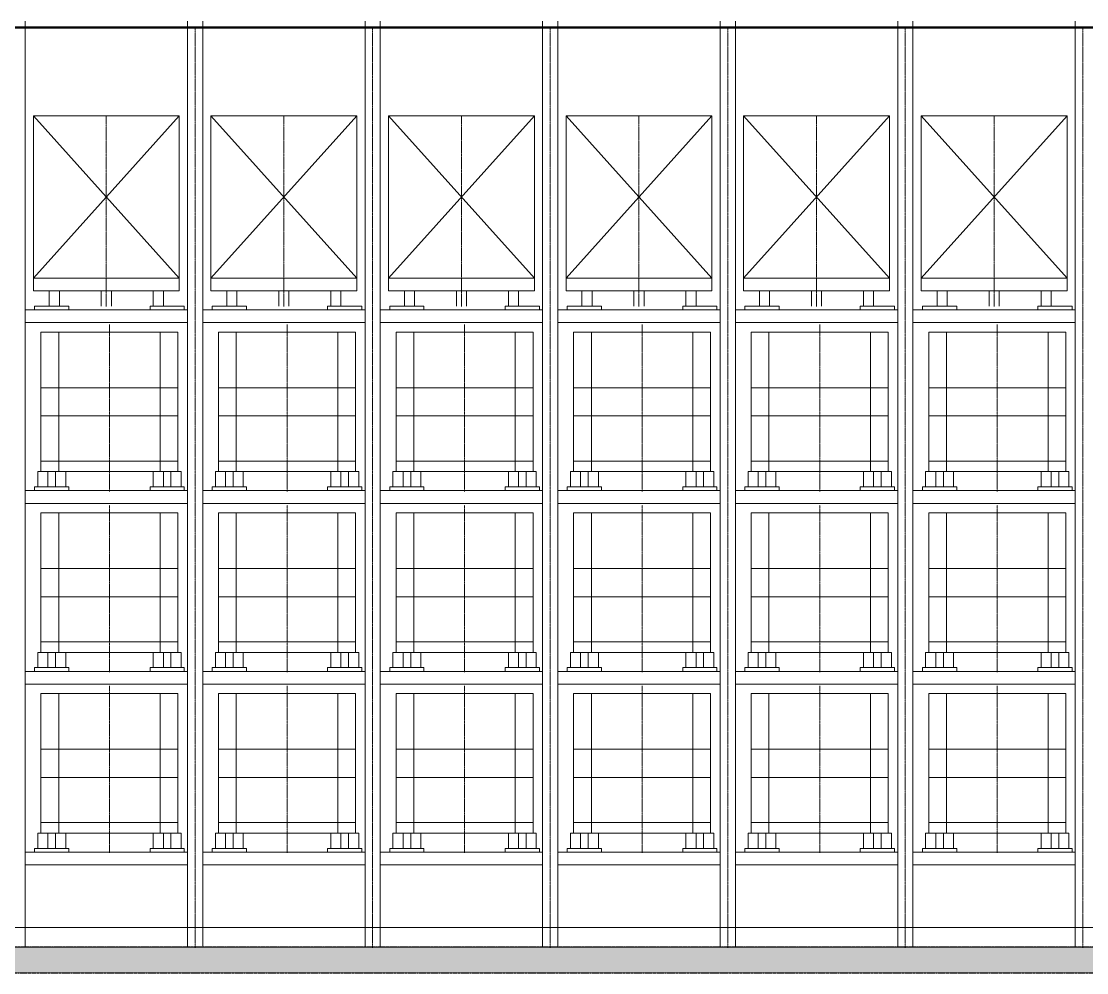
# Model space of a CAD drawing. Header units: millimetres. Extents: x -50460 to 50460, y -35640 to 35640.
# Drawn here: x -13265 to -4865, y 20264 to 27764 of the extents above; entities that cross this region are included whole.
import ezdxf

# ---------------------------------------------------------------- set-up
doc = ezdxf.new("R2010")
doc.units = ezdxf.units.MM
doc.linetypes.add('双点画线', pattern=[22, 12, -2, 2, -2, 2, -2])
doc.linetypes.add('点画线', pattern=[18, 12, -2, 2, -2])
for name, color, linetype, lineweight in [('7', 30, '双点画线', 18), ('EB0', 7, 'Continuous', 15), ('loading', 57, 'Continuous', 18), ('RackFrame', 5, 'Continuous', 18), ('中心线层', 1, '点画线', 18), ('剖面线层', 6, 'Continuous', 18), ('尺寸线层', 4, 'Continuous', 18), ('粗实线层AM_0', 7, 'Continuous', 50), ('细实线层', 3, 'Continuous', 18), ('细线', 7, 'Continuous', 18)]:
    doc.layers.add(name, color=color, linetype=linetype, lineweight=lineweight)

# ---------------------------------------------------------------- blocks, each defined once
blk = doc.blocks.new('*X95')
at = {"layer": '中心线层', "linetype": '点画线', "lineweight": 18}
blk.add_line((0, -35.8), (0, 1280.9), dxfattribs=at)
at = {"layer": '细实线层'}
for p, q in [((-540, 120), (-540, 1220)), ((540, 1220), (-540, 1220)), ((540, 120), (540, 1220)), ((540.5, 780.8), (-540.5, 780.8)), ((540.5, 559.2), (-540.5, 559.2)), ((540, 203.3), (-540, 203.3)), ((-565, 0), (-565, 120)), ((-565, 120), (-485, 120)), ((540, 120), (-540, 120)), ((-485, 0), (-485, 120)), ((485, 0), (485, 120)), ((485, 120), (565, 120)), ((565, 0), (565, 120)), ((-565, 0), (-485, 0)), ((485, 0), (565, 0))]:
    blk.add_line(p, q, dxfattribs=at)
blk = doc.blocks.new('*X96')
at = {"layer": '中心线层', "linetype": '点画线', "lineweight": 18}
blk.add_line((0, -155.8), (0, 1160.9), dxfattribs=at)
at = {"layer": '剖面线层'}
for p, q in [((-400, 0), (-400, 1100)), ((400, 1100), (-400, 1100)), ((400, 0), (400, 1100)), ((400.5, 660.8), (-400.5, 660.8)), ((400.5, 439.2), (-400.5, 439.2)), ((-425, -120), (-425, 0)), ((-425, 0), (-345, 0)), ((400, 83.3), (-400, 83.3)), ((400, 0), (-400, 0)), ((-345, -120), (-345, 0)), ((345, -120), (345, 0)), ((345, 0), (425, 0)), ((425, -120), (425, 0)), ((-425, -120), (-345, -120)), ((345, -120), (425, -120))]:
    blk.add_line(p, q, dxfattribs=at)
blk = doc.blocks.new('*X97')
at = {"layer": '中心线层', "linetype": '点画线', "lineweight": 18}
blk.add_line((0, -35.8), (0, 1280.9), dxfattribs=at)
at = {"layer": '细实线层'}
for p, q in [((-540, 120), (-540, 1220)), ((540, 1220), (-540, 1220)), ((540, 120), (540, 1220)), ((540.5, 780.8), (-540.5, 780.8)), ((540.5, 559.2), (-540.5, 559.2)), ((540, 203.3), (-540, 203.3)), ((-565, 0), (-565, 120)), ((-565, 120), (-485, 120)), ((540, 120), (-540, 120)), ((-485, 0), (-485, 120)), ((485, 0), (485, 120)), ((485, 120), (565, 120)), ((565, 0), (565, 120)), ((-565, 0), (-485, 0)), ((485, 0), (565, 0))]:
    blk.add_line(p, q, dxfattribs=at)
blk = doc.blocks.new('*X98')
at = {"layer": '中心线层', "linetype": '点画线', "lineweight": 18}
blk.add_line((0, -155.8), (0, 1160.9), dxfattribs=at)
at = {"layer": '剖面线层'}
for p, q in [((-400, 0), (-400, 1100)), ((400, 1100), (-400, 1100)), ((400, 0), (400, 1100)), ((400.5, 660.8), (-400.5, 660.8)), ((400.5, 439.2), (-400.5, 439.2)), ((-425, -120), (-425, 0)), ((-425, 0), (-345, 0)), ((400, 83.3), (-400, 83.3)), ((400, 0), (-400, 0)), ((-345, -120), (-345, 0)), ((345, -120), (345, 0)), ((345, 0), (425, 0)), ((425, -120), (425, 0)), ((-425, -120), (-345, -120)), ((345, -120), (425, -120))]:
    blk.add_line(p, q, dxfattribs=at)
blk = doc.blocks.new('*X99')
at = {"layer": '中心线层', "linetype": '点画线', "lineweight": 18}
blk.add_line((0, -35.8), (0, 1280.9), dxfattribs=at)
at = {"layer": '细实线层'}
for p, q in [((-540, 120), (-540, 1220)), ((540, 1220), (-540, 1220)), ((540, 120), (540, 1220)), ((540.5, 780.8), (-540.5, 780.8)), ((540.5, 559.2), (-540.5, 559.2)), ((540, 203.3), (-540, 203.3)), ((-565, 0), (-565, 120)), ((-565, 120), (-485, 120)), ((540, 120), (-540, 120)), ((-485, 0), (-485, 120)), ((485, 0), (485, 120)), ((485, 120), (565, 120)), ((565, 0), (565, 120)), ((-565, 0), (-485, 0)), ((485, 0), (565, 0))]:
    blk.add_line(p, q, dxfattribs=at)
blk = doc.blocks.new('*X100')
at = {"layer": '中心线层', "linetype": '点画线', "lineweight": 18}
blk.add_line((0, -155.8), (0, 1160.9), dxfattribs=at)
at = {"layer": '剖面线层'}
for p, q in [((-400, 0), (-400, 1100)), ((400, 1100), (-400, 1100)), ((400, 0), (400, 1100)), ((400.5, 660.8), (-400.5, 660.8)), ((400.5, 439.2), (-400.5, 439.2)), ((-425, -120), (-425, 0)), ((-425, 0), (-345, 0)), ((400, 83.3), (-400, 83.3)), ((400, 0), (-400, 0)), ((-345, -120), (-345, 0)), ((345, -120), (345, 0)), ((345, 0), (425, 0)), ((425, -120), (425, 0)), ((-425, -120), (-345, -120)), ((345, -120), (425, -120))]:
    blk.add_line(p, q, dxfattribs=at)
blk = doc.blocks.new('*X101')
at = {"layer": '中心线层', "linetype": '点画线', "lineweight": 18}
blk.add_line((0, -35.8), (0, 1280.9), dxfattribs=at)
at = {"layer": '细实线层'}
for p, q in [((-540, 120), (-540, 1220)), ((540, 1220), (-540, 1220)), ((540, 120), (540, 1220)), ((540.5, 780.8), (-540.5, 780.8)), ((540.5, 559.2), (-540.5, 559.2)), ((540, 203.3), (-540, 203.3)), ((-565, 0), (-565, 120)), ((-565, 120), (-485, 120)), ((540, 120), (-540, 120)), ((-485, 0), (-485, 120)), ((485, 0), (485, 120)), ((485, 120), (565, 120)), ((565, 0), (565, 120)), ((-565, 0), (-485, 0)), ((485, 0), (565, 0))]:
    blk.add_line(p, q, dxfattribs=at)
blk = doc.blocks.new('*X102')
at = {"layer": '中心线层', "linetype": '点画线', "lineweight": 18}
blk.add_line((0, -155.8), (0, 1160.9), dxfattribs=at)
at = {"layer": '剖面线层'}
for p, q in [((-400, 0), (-400, 1100)), ((400, 1100), (-400, 1100)), ((400, 0), (400, 1100)), ((400.5, 660.8), (-400.5, 660.8)), ((400.5, 439.2), (-400.5, 439.2)), ((-425, -120), (-425, 0)), ((-425, 0), (-345, 0)), ((400, 83.3), (-400, 83.3)), ((400, 0), (-400, 0)), ((-345, -120), (-345, 0)), ((345, -120), (345, 0)), ((345, 0), (425, 0)), ((425, -120), (425, 0)), ((-425, -120), (-345, -120)), ((345, -120), (425, -120))]:
    blk.add_line(p, q, dxfattribs=at)
blk = doc.blocks.new('*X103')
at = {"layer": '中心线层', "linetype": '点画线', "lineweight": 18}
blk.add_line((0, -35.8), (0, 1280.9), dxfattribs=at)
at = {"layer": '细实线层'}
for p, q in [((-540, 120), (-540, 1220)), ((540, 1220), (-540, 1220)), ((540, 120), (540, 1220)), ((540.5, 780.8), (-540.5, 780.8)), ((540.5, 559.2), (-540.5, 559.2)), ((540, 203.3), (-540, 203.3)), ((-565, 0), (-565, 120)), ((-565, 120), (-485, 120)), ((540, 120), (-540, 120)), ((-485, 0), (-485, 120)), ((485, 0), (485, 120)), ((485, 120), (565, 120)), ((565, 0), (565, 120)), ((-565, 0), (-485, 0)), ((485, 0), (565, 0))]:
    blk.add_line(p, q, dxfattribs=at)
blk = doc.blocks.new('*X104')
at = {"layer": '中心线层', "linetype": '点画线', "lineweight": 18}
blk.add_line((0, -155.8), (0, 1160.9), dxfattribs=at)
at = {"layer": '剖面线层'}
for p, q in [((-400, 0), (-400, 1100)), ((400, 1100), (-400, 1100)), ((400, 0), (400, 1100)), ((400.5, 660.8), (-400.5, 660.8)), ((400.5, 439.2), (-400.5, 439.2)), ((-425, -120), (-425, 0)), ((-425, 0), (-345, 0)), ((400, 83.3), (-400, 83.3)), ((400, 0), (-400, 0)), ((-345, -120), (-345, 0)), ((345, -120), (345, 0)), ((345, 0), (425, 0)), ((425, -120), (425, 0)), ((-425, -120), (-345, -120)), ((345, -120), (425, -120))]:
    blk.add_line(p, q, dxfattribs=at)
blk = doc.blocks.new('*X105')
at = {"layer": '中心线层', "linetype": '点画线', "lineweight": 18}
blk.add_line((0, -35.8), (0, 1280.9), dxfattribs=at)
at = {"layer": '细实线层'}
for p, q in [((-540, 120), (-540, 1220)), ((540, 1220), (-540, 1220)), ((540, 120), (540, 1220)), ((540.5, 780.8), (-540.5, 780.8)), ((540.5, 559.2), (-540.5, 559.2)), ((540, 203.3), (-540, 203.3)), ((-565, 0), (-565, 120)), ((-565, 120), (-485, 120)), ((540, 120), (-540, 120)), ((-485, 0), (-485, 120)), ((485, 0), (485, 120)), ((485, 120), (565, 120)), ((565, 0), (565, 120)), ((-565, 0), (-485, 0)), ((485, 0), (565, 0))]:
    blk.add_line(p, q, dxfattribs=at)
blk = doc.blocks.new('*X106')
at = {"layer": '中心线层', "linetype": '点画线', "lineweight": 18}
blk.add_line((0, -155.8), (0, 1160.9), dxfattribs=at)
at = {"layer": '剖面线层'}
for p, q in [((-400, 0), (-400, 1100)), ((400, 1100), (-400, 1100)), ((400, 0), (400, 1100)), ((400.5, 660.8), (-400.5, 660.8)), ((400.5, 439.2), (-400.5, 439.2)), ((-425, -120), (-425, 0)), ((-425, 0), (-345, 0)), ((400, 83.3), (-400, 83.3)), ((400, 0), (-400, 0)), ((-345, -120), (-345, 0)), ((345, -120), (345, 0)), ((345, 0), (425, 0)), ((425, -120), (425, 0)), ((-425, -120), (-345, -120)), ((345, -120), (425, -120))]:
    blk.add_line(p, q, dxfattribs=at)
blk = doc.blocks.new('*X107')
at = {"layer": '中心线层', "linetype": '点画线', "lineweight": 18}
blk.add_line((0, -35.8), (0, 1280.9), dxfattribs=at)
at = {"layer": '细实线层'}
for p, q in [((-540, 120), (-540, 1220)), ((540, 1220), (-540, 1220)), ((540, 120), (540, 1220)), ((540.5, 780.8), (-540.5, 780.8)), ((540.5, 559.2), (-540.5, 559.2)), ((540, 203.3), (-540, 203.3)), ((-565, 0), (-565, 120)), ((-565, 120), (-485, 120)), ((540, 120), (-540, 120)), ((-485, 0), (-485, 120)), ((485, 0), (485, 120)), ((485, 120), (565, 120)), ((565, 0), (565, 120)), ((-565, 0), (-485, 0)), ((485, 0), (565, 0))]:
    blk.add_line(p, q, dxfattribs=at)
blk = doc.blocks.new('*X108')
at = {"layer": '中心线层', "linetype": '点画线', "lineweight": 18}
blk.add_line((0, -155.8), (0, 1160.9), dxfattribs=at)
at = {"layer": '剖面线层'}
for p, q in [((-400, 0), (-400, 1100)), ((400, 1100), (-400, 1100)), ((400, 0), (400, 1100)), ((400.5, 660.8), (-400.5, 660.8)), ((400.5, 439.2), (-400.5, 439.2)), ((-425, -120), (-425, 0)), ((-425, 0), (-345, 0)), ((400, 83.3), (-400, 83.3)), ((400, 0), (-400, 0)), ((-345, -120), (-345, 0)), ((345, -120), (345, 0)), ((345, 0), (425, 0)), ((425, -120), (425, 0)), ((-425, -120), (-345, -120)), ((345, -120), (425, -120))]:
    blk.add_line(p, q, dxfattribs=at)
blk = doc.blocks.new('*X109')
at = {"layer": '中心线层', "linetype": '点画线', "lineweight": 18}
blk.add_line((0, -35.8), (0, 1280.9), dxfattribs=at)
at = {"layer": '细实线层'}
for p, q in [((-540, 120), (-540, 1220)), ((540, 1220), (-540, 1220)), ((540, 120), (540, 1220)), ((540.5, 780.8), (-540.5, 780.8)), ((540.5, 559.2), (-540.5, 559.2)), ((540, 203.3), (-540, 203.3)), ((-565, 0), (-565, 120)), ((-565, 120), (-485, 120)), ((540, 120), (-540, 120)), ((-485, 0), (-485, 120)), ((485, 0), (485, 120)), ((485, 120), (565, 120)), ((565, 0), (565, 120)), ((-565, 0), (-485, 0)), ((485, 0), (565, 0))]:
    blk.add_line(p, q, dxfattribs=at)
blk = doc.blocks.new('*X110')
at = {"layer": '中心线层', "linetype": '点画线', "lineweight": 18}
blk.add_line((0, -155.8), (0, 1160.9), dxfattribs=at)
at = {"layer": '剖面线层'}
for p, q in [((-400, 0), (-400, 1100)), ((400, 1100), (-400, 1100)), ((400, 0), (400, 1100)), ((400.5, 660.8), (-400.5, 660.8)), ((400.5, 439.2), (-400.5, 439.2)), ((-425, -120), (-425, 0)), ((-425, 0), (-345, 0)), ((400, 83.3), (-400, 83.3)), ((400, 0), (-400, 0)), ((-345, -120), (-345, 0)), ((345, -120), (345, 0)), ((345, 0), (425, 0)), ((425, -120), (425, 0)), ((-425, -120), (-345, -120)), ((345, -120), (425, -120))]:
    blk.add_line(p, q, dxfattribs=at)
blk = doc.blocks.new('*X111')
at = {"layer": '中心线层', "linetype": '点画线', "lineweight": 18}
blk.add_line((0, -35.8), (0, 1280.9), dxfattribs=at)
at = {"layer": '细实线层'}
for p, q in [((-540, 120), (-540, 1220)), ((540, 1220), (-540, 1220)), ((540, 120), (540, 1220)), ((540.5, 780.8), (-540.5, 780.8)), ((540.5, 559.2), (-540.5, 559.2)), ((540, 203.3), (-540, 203.3)), ((-565, 0), (-565, 120)), ((-565, 120), (-485, 120)), ((540, 120), (-540, 120)), ((-485, 0), (-485, 120)), ((485, 0), (485, 120)), ((485, 120), (565, 120)), ((565, 0), (565, 120)), ((-565, 0), (-485, 0)), ((485, 0), (565, 0))]:
    blk.add_line(p, q, dxfattribs=at)
blk = doc.blocks.new('*X112')
at = {"layer": '中心线层', "linetype": '点画线', "lineweight": 18}
blk.add_line((0, -155.8), (0, 1160.9), dxfattribs=at)
at = {"layer": '剖面线层'}
for p, q in [((-400, 0), (-400, 1100)), ((400, 1100), (-400, 1100)), ((400, 0), (400, 1100)), ((400.5, 660.8), (-400.5, 660.8)), ((400.5, 439.2), (-400.5, 439.2)), ((-425, -120), (-425, 0)), ((-425, 0), (-345, 0)), ((400, 83.3), (-400, 83.3)), ((400, 0), (-400, 0)), ((-345, -120), (-345, 0)), ((345, -120), (345, 0)), ((345, 0), (425, 0)), ((425, -120), (425, 0)), ((-425, -120), (-345, -120)), ((345, -120), (425, -120))]:
    blk.add_line(p, q, dxfattribs=at)
blk = doc.blocks.new('*X113')
at = {"layer": '中心线层', "linetype": '点画线', "lineweight": 18}
blk.add_line((0, -35.8), (0, 1280.9), dxfattribs=at)
at = {"layer": '细实线层'}
for p, q in [((-540, 120), (-540, 1220)), ((540, 1220), (-540, 1220)), ((540, 120), (540, 1220)), ((540.5, 780.8), (-540.5, 780.8)), ((540.5, 559.2), (-540.5, 559.2)), ((540, 203.3), (-540, 203.3)), ((-565, 0), (-565, 120)), ((-565, 120), (-485, 120)), ((540, 120), (-540, 120)), ((-485, 0), (-485, 120)), ((485, 0), (485, 120)), ((485, 120), (565, 120)), ((565, 0), (565, 120)), ((-565, 0), (-485, 0)), ((485, 0), (565, 0))]:
    blk.add_line(p, q, dxfattribs=at)
blk = doc.blocks.new('*X114')
at = {"layer": '中心线层', "linetype": '点画线', "lineweight": 18}
blk.add_line((0, -155.8), (0, 1160.9), dxfattribs=at)
at = {"layer": '剖面线层'}
for p, q in [((-400, 0), (-400, 1100)), ((400, 1100), (-400, 1100)), ((400, 0), (400, 1100)), ((400.5, 660.8), (-400.5, 660.8)), ((400.5, 439.2), (-400.5, 439.2)), ((-425, -120), (-425, 0)), ((-425, 0), (-345, 0)), ((400, 83.3), (-400, 83.3)), ((400, 0), (-400, 0)), ((-345, -120), (-345, 0)), ((345, -120), (345, 0)), ((345, 0), (425, 0)), ((425, -120), (425, 0)), ((-425, -120), (-345, -120)), ((345, -120), (425, -120))]:
    blk.add_line(p, q, dxfattribs=at)
blk = doc.blocks.new('*X115')
at = {"layer": '中心线层', "linetype": '点画线', "lineweight": 18}
blk.add_line((0, -35.8), (0, 1280.9), dxfattribs=at)
at = {"layer": '细实线层'}
for p, q in [((-540, 120), (-540, 1220)), ((540, 1220), (-540, 1220)), ((540, 120), (540, 1220)), ((540.5, 780.8), (-540.5, 780.8)), ((540.5, 559.2), (-540.5, 559.2)), ((540, 203.3), (-540, 203.3)), ((-565, 0), (-565, 120)), ((-565, 120), (-485, 120)), ((540, 120), (-540, 120)), ((-485, 0), (-485, 120)), ((485, 0), (485, 120)), ((485, 120), (565, 120)), ((565, 0), (565, 120)), ((-565, 0), (-485, 0)), ((485, 0), (565, 0))]:
    blk.add_line(p, q, dxfattribs=at)
blk = doc.blocks.new('*X116')
at = {"layer": '中心线层', "linetype": '点画线', "lineweight": 18}
blk.add_line((0, -155.8), (0, 1160.9), dxfattribs=at)
at = {"layer": '剖面线层'}
for p, q in [((-400, 0), (-400, 1100)), ((400, 1100), (-400, 1100)), ((400, 0), (400, 1100)), ((400.5, 660.8), (-400.5, 660.8)), ((400.5, 439.2), (-400.5, 439.2)), ((-425, -120), (-425, 0)), ((-425, 0), (-345, 0)), ((400, 83.3), (-400, 83.3)), ((400, 0), (-400, 0)), ((-345, -120), (-345, 0)), ((345, -120), (345, 0)), ((345, 0), (425, 0)), ((425, -120), (425, 0)), ((-425, -120), (-345, -120)), ((345, -120), (425, -120))]:
    blk.add_line(p, q, dxfattribs=at)
blk = doc.blocks.new('*X117')
at = {"layer": '中心线层', "linetype": '点画线', "lineweight": 18}
blk.add_line((0, -35.8), (0, 1280.9), dxfattribs=at)
at = {"layer": '细实线层'}
for p, q in [((-540, 120), (-540, 1220)), ((540, 1220), (-540, 1220)), ((540, 120), (540, 1220)), ((540.5, 780.8), (-540.5, 780.8)), ((540.5, 559.2), (-540.5, 559.2)), ((540, 203.3), (-540, 203.3)), ((-565, 0), (-565, 120)), ((-565, 120), (-485, 120)), ((540, 120), (-540, 120)), ((-485, 0), (-485, 120)), ((485, 0), (485, 120)), ((485, 120), (565, 120)), ((565, 0), (565, 120)), ((-565, 0), (-485, 0)), ((485, 0), (565, 0))]:
    blk.add_line(p, q, dxfattribs=at)
blk = doc.blocks.new('*X118')
at = {"layer": '中心线层', "linetype": '点画线', "lineweight": 18}
blk.add_line((0, -155.8), (0, 1160.9), dxfattribs=at)
at = {"layer": '剖面线层'}
for p, q in [((-400, 0), (-400, 1100)), ((400, 1100), (-400, 1100)), ((400, 0), (400, 1100)), ((400.5, 660.8), (-400.5, 660.8)), ((400.5, 439.2), (-400.5, 439.2)), ((-425, -120), (-425, 0)), ((-425, 0), (-345, 0)), ((400, 83.3), (-400, 83.3)), ((400, 0), (-400, 0)), ((-345, -120), (-345, 0)), ((345, -120), (345, 0)), ((345, 0), (425, 0)), ((425, -120), (425, 0)), ((-425, -120), (-345, -120)), ((345, -120), (425, -120))]:
    blk.add_line(p, q, dxfattribs=at)
blk = doc.blocks.new('*X119')
at = {"layer": '中心线层', "linetype": '点画线', "lineweight": 18}
blk.add_line((0, -35.8), (0, 1280.9), dxfattribs=at)
at = {"layer": '细实线层'}
for p, q in [((-540, 120), (-540, 1220)), ((540, 1220), (-540, 1220)), ((540, 120), (540, 1220)), ((540.5, 780.8), (-540.5, 780.8)), ((540.5, 559.2), (-540.5, 559.2)), ((540, 203.3), (-540, 203.3)), ((-565, 0), (-565, 120)), ((-565, 120), (-485, 120)), ((540, 120), (-540, 120)), ((-485, 0), (-485, 120)), ((485, 0), (485, 120)), ((485, 120), (565, 120)), ((565, 0), (565, 120)), ((-565, 0), (-485, 0)), ((485, 0), (565, 0))]:
    blk.add_line(p, q, dxfattribs=at)
blk = doc.blocks.new('*X120')
at = {"layer": '中心线层', "linetype": '点画线', "lineweight": 18}
blk.add_line((0, -155.8), (0, 1160.9), dxfattribs=at)
at = {"layer": '剖面线层'}
for p, q in [((-400, 0), (-400, 1100)), ((400, 1100), (-400, 1100)), ((400, 0), (400, 1100)), ((400.5, 660.8), (-400.5, 660.8)), ((400.5, 439.2), (-400.5, 439.2)), ((-425, -120), (-425, 0)), ((-425, 0), (-345, 0)), ((400, 83.3), (-400, 83.3)), ((400, 0), (-400, 0)), ((-345, -120), (-345, 0)), ((345, -120), (345, 0)), ((345, 0), (425, 0)), ((425, -120), (425, 0)), ((-425, -120), (-345, -120)), ((345, -120), (425, -120))]:
    blk.add_line(p, q, dxfattribs=at)
blk = doc.blocks.new('*X121')
at = {"layer": '中心线层', "linetype": '点画线', "lineweight": 18}
blk.add_line((0, -35.8), (0, 1280.9), dxfattribs=at)
at = {"layer": '细实线层'}
for p, q in [((-540, 120), (-540, 1220)), ((540, 1220), (-540, 1220)), ((540, 120), (540, 1220)), ((540.5, 780.8), (-540.5, 780.8)), ((540.5, 559.2), (-540.5, 559.2)), ((540, 203.3), (-540, 203.3)), ((-565, 0), (-565, 120)), ((-565, 120), (-485, 120)), ((540, 120), (-540, 120)), ((-485, 0), (-485, 120)), ((485, 0), (485, 120)), ((485, 120), (565, 120)), ((565, 0), (565, 120)), ((-565, 0), (-485, 0)), ((485, 0), (565, 0))]:
    blk.add_line(p, q, dxfattribs=at)
blk = doc.blocks.new('*X122')
at = {"layer": '中心线层', "linetype": '点画线', "lineweight": 18}
blk.add_line((0, -155.8), (0, 1160.9), dxfattribs=at)
at = {"layer": '剖面线层'}
for p, q in [((-400, 0), (-400, 1100)), ((400, 1100), (-400, 1100)), ((400, 0), (400, 1100)), ((400.5, 660.8), (-400.5, 660.8)), ((400.5, 439.2), (-400.5, 439.2)), ((-425, -120), (-425, 0)), ((-425, 0), (-345, 0)), ((400, 83.3), (-400, 83.3)), ((400, 0), (-400, 0)), ((-345, -120), (-345, 0)), ((345, -120), (345, 0)), ((345, 0), (425, 0)), ((425, -120), (425, 0)), ((-425, -120), (-345, -120)), ((345, -120), (425, -120))]:
    blk.add_line(p, q, dxfattribs=at)
blk = doc.blocks.new('*X123')
at = {"layer": '中心线层', "linetype": '点画线', "lineweight": 18}
blk.add_line((0, -35.8), (0, 1280.9), dxfattribs=at)
at = {"layer": '细实线层'}
for p, q in [((-540, 120), (-540, 1220)), ((540, 1220), (-540, 1220)), ((540, 120), (540, 1220)), ((540.5, 780.8), (-540.5, 780.8)), ((540.5, 559.2), (-540.5, 559.2)), ((540, 203.3), (-540, 203.3)), ((-565, 0), (-565, 120)), ((-565, 120), (-485, 120)), ((540, 120), (-540, 120)), ((-485, 0), (-485, 120)), ((485, 0), (485, 120)), ((485, 120), (565, 120)), ((565, 0), (565, 120)), ((-565, 0), (-485, 0)), ((485, 0), (565, 0))]:
    blk.add_line(p, q, dxfattribs=at)
blk = doc.blocks.new('*X124')
at = {"layer": '中心线层', "linetype": '点画线', "lineweight": 18}
blk.add_line((0, -155.8), (0, 1160.9), dxfattribs=at)
at = {"layer": '剖面线层'}
for p, q in [((-400, 0), (-400, 1100)), ((400, 1100), (-400, 1100)), ((400, 0), (400, 1100)), ((400.5, 660.8), (-400.5, 660.8)), ((400.5, 439.2), (-400.5, 439.2)), ((-425, -120), (-425, 0)), ((-425, 0), (-345, 0)), ((400, 83.3), (-400, 83.3)), ((400, 0), (-400, 0)), ((-345, -120), (-345, 0)), ((345, -120), (345, 0)), ((345, 0), (425, 0)), ((425, -120), (425, 0)), ((-425, -120), (-345, -120)), ((345, -120), (425, -120))]:
    blk.add_line(p, q, dxfattribs=at)
blk = doc.blocks.new('*X125')
at = {"layer": '中心线层', "linetype": '点画线', "lineweight": 18}
blk.add_line((0, -35.8), (0, 1280.9), dxfattribs=at)
at = {"layer": '细实线层'}
for p, q in [((-540, 120), (-540, 1220)), ((540, 1220), (-540, 1220)), ((540, 120), (540, 1220)), ((540.5, 780.8), (-540.5, 780.8)), ((540.5, 559.2), (-540.5, 559.2)), ((540, 203.3), (-540, 203.3)), ((-565, 0), (-565, 120)), ((-565, 120), (-485, 120)), ((540, 120), (-540, 120)), ((-485, 0), (-485, 120)), ((485, 0), (485, 120)), ((485, 120), (565, 120)), ((565, 0), (565, 120)), ((-565, 0), (-485, 0)), ((485, 0), (565, 0))]:
    blk.add_line(p, q, dxfattribs=at)
blk = doc.blocks.new('*X126')
at = {"layer": '中心线层', "linetype": '点画线', "lineweight": 18}
blk.add_line((0, -155.8), (0, 1160.9), dxfattribs=at)
at = {"layer": '剖面线层'}
for p, q in [((-400, 0), (-400, 1100)), ((400, 1100), (-400, 1100)), ((400, 0), (400, 1100)), ((400.5, 660.8), (-400.5, 660.8)), ((400.5, 439.2), (-400.5, 439.2)), ((-425, -120), (-425, 0)), ((-425, 0), (-345, 0)), ((400, 83.3), (-400, 83.3)), ((400, 0), (-400, 0)), ((-345, -120), (-345, 0)), ((345, -120), (345, 0)), ((345, 0), (425, 0)), ((425, -120), (425, 0)), ((-425, -120), (-345, -120)), ((345, -120), (425, -120))]:
    blk.add_line(p, q, dxfattribs=at)
blk = doc.blocks.new('*X127')
at = {"layer": '中心线层', "linetype": '点画线', "lineweight": 18}
blk.add_line((0, -35.8), (0, 1280.9), dxfattribs=at)
at = {"layer": '细实线层'}
for p, q in [((-540, 120), (-540, 1220)), ((540, 1220), (-540, 1220)), ((540, 120), (540, 1220)), ((540.5, 780.8), (-540.5, 780.8)), ((540.5, 559.2), (-540.5, 559.2)), ((540, 203.3), (-540, 203.3)), ((-565, 0), (-565, 120)), ((-565, 120), (-485, 120)), ((540, 120), (-540, 120)), ((-485, 0), (-485, 120)), ((485, 0), (485, 120)), ((485, 120), (565, 120)), ((565, 0), (565, 120)), ((-565, 0), (-485, 0)), ((485, 0), (565, 0))]:
    blk.add_line(p, q, dxfattribs=at)
blk = doc.blocks.new('*X128')
at = {"layer": '中心线层', "linetype": '点画线', "lineweight": 18}
blk.add_line((0, -155.8), (0, 1160.9), dxfattribs=at)
at = {"layer": '剖面线层'}
for p, q in [((-400, 0), (-400, 1100)), ((400, 1100), (-400, 1100)), ((400, 0), (400, 1100)), ((400.5, 660.8), (-400.5, 660.8)), ((400.5, 439.2), (-400.5, 439.2)), ((-425, -120), (-425, 0)), ((-425, 0), (-345, 0)), ((400, 83.3), (-400, 83.3)), ((400, 0), (-400, 0)), ((-345, -120), (-345, 0)), ((345, -120), (345, 0)), ((345, 0), (425, 0)), ((425, -120), (425, 0)), ((-425, -120), (-345, -120)), ((345, -120), (425, -120))]:
    blk.add_line(p, q, dxfattribs=at)
blk = doc.blocks.new('*X129')
at = {"layer": '中心线层', "linetype": '点画线', "lineweight": 18}
blk.add_line((0, -35.8), (0, 1280.9), dxfattribs=at)
at = {"layer": '细实线层'}
for p, q in [((-540, 120), (-540, 1220)), ((540, 1220), (-540, 1220)), ((540, 120), (540, 1220)), ((540.5, 780.8), (-540.5, 780.8)), ((540.5, 559.2), (-540.5, 559.2)), ((540, 203.3), (-540, 203.3)), ((-565, 0), (-565, 120)), ((-565, 120), (-485, 120)), ((540, 120), (-540, 120)), ((-485, 0), (-485, 120)), ((485, 0), (485, 120)), ((485, 120), (565, 120)), ((565, 0), (565, 120)), ((-565, 0), (-485, 0)), ((485, 0), (565, 0))]:
    blk.add_line(p, q, dxfattribs=at)
blk = doc.blocks.new('*X130')
at = {"layer": '中心线层', "linetype": '点画线', "lineweight": 18}
blk.add_line((0, -155.8), (0, 1160.9), dxfattribs=at)
at = {"layer": '剖面线层'}
for p, q in [((-400, 0), (-400, 1100)), ((400, 1100), (-400, 1100)), ((400, 0), (400, 1100)), ((400.5, 660.8), (-400.5, 660.8)), ((400.5, 439.2), (-400.5, 439.2)), ((-425, -120), (-425, 0)), ((-425, 0), (-345, 0)), ((400, 83.3), (-400, 83.3)), ((400, 0), (-400, 0)), ((-345, -120), (-345, 0)), ((345, -120), (345, 0)), ((345, 0), (425, 0)), ((425, -120), (425, 0)), ((-425, -120), (-345, -120)), ((345, -120), (425, -120))]:
    blk.add_line(p, q, dxfattribs=at)
blk = doc.blocks.new('*X223')
at = {"layer": '中心线层', "linetype": '点画线', "lineweight": 18}
blk.add_line((110.1, -331.3), (110.1, 1174.7), dxfattribs=at)
at = {"layer": '细实线层'}
for p, q in [((-464.9, 1171.7), (685.1, 1171.7)), ((685.1, 1171.7), (-464.9, -108.3)), ((-464.9, 1171.7), (685.1, -108.3)), ((-464.9, -208.3), (-464.9, 1171.7)), ((685.1, -208.3), (685.1, 1171.7)), ((-464.9, -108.3), (685.1, -108.3)), ((-464.9, -208.3), (685.1, -208.3)), ((-339.9, -328.3), (-339.9, -208.3)), ((-259.9, -328.3), (-259.9, -208.3)), ((70.1, -328.3), (70.1, -208.3)), ((150.1, -328.3), (150.1, -208.3)), ((480.1, -328.3), (480.1, -208.3)), ((560.1, -328.3), (560.1, -208.3))]:
    blk.add_line(p, q, dxfattribs=at)
blk = doc.blocks.new('*X224')
at = {"layer": '中心线层', "linetype": '点画线', "lineweight": 18}
blk.add_line((110.1, -331.3), (110.1, 1174.7), dxfattribs=at)
at = {"layer": '细实线层'}
for p, q in [((-464.9, 1171.7), (685.1, 1171.7)), ((685.1, 1171.7), (-464.9, -108.3)), ((-464.9, 1171.7), (685.1, -108.3)), ((-464.9, -208.3), (-464.9, 1171.7)), ((685.1, -208.3), (685.1, 1171.7)), ((-464.9, -108.3), (685.1, -108.3)), ((-464.9, -208.3), (685.1, -208.3)), ((-339.9, -328.3), (-339.9, -208.3)), ((-259.9, -328.3), (-259.9, -208.3)), ((70.1, -328.3), (70.1, -208.3)), ((150.1, -328.3), (150.1, -208.3)), ((480.1, -328.3), (480.1, -208.3)), ((560.1, -328.3), (560.1, -208.3))]:
    blk.add_line(p, q, dxfattribs=at)
blk = doc.blocks.new('*X225')
at = {"layer": '中心线层', "linetype": '点画线', "lineweight": 18}
blk.add_line((110.1, -331.3), (110.1, 1174.7), dxfattribs=at)
at = {"layer": '细实线层'}
for p, q in [((-464.9, 1171.7), (685.1, 1171.7)), ((685.1, 1171.7), (-464.9, -108.3)), ((-464.9, 1171.7), (685.1, -108.3)), ((-464.9, -208.3), (-464.9, 1171.7)), ((685.1, -208.3), (685.1, 1171.7)), ((-464.9, -108.3), (685.1, -108.3)), ((-464.9, -208.3), (685.1, -208.3)), ((-339.9, -328.3), (-339.9, -208.3)), ((-259.9, -328.3), (-259.9, -208.3)), ((70.1, -328.3), (70.1, -208.3)), ((150.1, -328.3), (150.1, -208.3)), ((480.1, -328.3), (480.1, -208.3)), ((560.1, -328.3), (560.1, -208.3))]:
    blk.add_line(p, q, dxfattribs=at)
blk = doc.blocks.new('*X226')
at = {"layer": '中心线层', "linetype": '点画线', "lineweight": 18}
blk.add_line((110.1, -331.3), (110.1, 1174.7), dxfattribs=at)
at = {"layer": '细实线层'}
for p, q in [((-464.9, 1171.7), (685.1, 1171.7)), ((685.1, 1171.7), (-464.9, -108.3)), ((-464.9, 1171.7), (685.1, -108.3)), ((-464.9, -208.3), (-464.9, 1171.7)), ((685.1, -208.3), (685.1, 1171.7)), ((-464.9, -108.3), (685.1, -108.3)), ((-464.9, -208.3), (685.1, -208.3)), ((-339.9, -328.3), (-339.9, -208.3)), ((-259.9, -328.3), (-259.9, -208.3)), ((70.1, -328.3), (70.1, -208.3)), ((150.1, -328.3), (150.1, -208.3)), ((480.1, -328.3), (480.1, -208.3)), ((560.1, -328.3), (560.1, -208.3))]:
    blk.add_line(p, q, dxfattribs=at)
blk = doc.blocks.new('*X227')
at = {"layer": '中心线层', "linetype": '点画线', "lineweight": 18}
blk.add_line((110.1, -331.3), (110.1, 1174.7), dxfattribs=at)
at = {"layer": '细实线层'}
for p, q in [((-464.9, 1171.7), (685.1, 1171.7)), ((685.1, 1171.7), (-464.9, -108.3)), ((-464.9, 1171.7), (685.1, -108.3)), ((-464.9, -208.3), (-464.9, 1171.7)), ((685.1, -208.3), (685.1, 1171.7)), ((-464.9, -108.3), (685.1, -108.3)), ((-464.9, -208.3), (685.1, -208.3)), ((-339.9, -328.3), (-339.9, -208.3)), ((-259.9, -328.3), (-259.9, -208.3)), ((70.1, -328.3), (70.1, -208.3)), ((150.1, -328.3), (150.1, -208.3)), ((480.1, -328.3), (480.1, -208.3)), ((560.1, -328.3), (560.1, -208.3))]:
    blk.add_line(p, q, dxfattribs=at)
blk = doc.blocks.new('*X228')
at = {"layer": '中心线层', "linetype": '点画线', "lineweight": 18}
blk.add_line((110.1, -331.3), (110.1, 1174.7), dxfattribs=at)
at = {"layer": '细实线层'}
for p, q in [((-464.9, 1171.7), (685.1, 1171.7)), ((685.1, 1171.7), (-464.9, -108.3)), ((-464.9, 1171.7), (685.1, -108.3)), ((-464.9, -208.3), (-464.9, 1171.7)), ((685.1, -208.3), (685.1, 1171.7)), ((-464.9, -108.3), (685.1, -108.3)), ((-464.9, -208.3), (685.1, -208.3)), ((-339.9, -328.3), (-339.9, -208.3)), ((-259.9, -328.3), (-259.9, -208.3)), ((70.1, -328.3), (70.1, -208.3)), ((150.1, -328.3), (150.1, -208.3)), ((480.1, -328.3), (480.1, -208.3)), ((560.1, -328.3), (560.1, -208.3))]:
    blk.add_line(p, q, dxfattribs=at)
blk = doc.blocks.new('*X244')
at = {"layer": '剖面线层', "linetype": 'Continuous', "lineweight": 18}
h = blk.add_hatch(dxfattribs=at)
h.set_pattern_fill('AR-CONC', color=256, style=0)
h.set_pattern_definition([(50, (0, 0), (182.18467, -15.9391), [19.05, -209.55]), (355, (0, 0), (-35.2428, 191.05664), [15.24, -167.64]), (100.451, (15.18, -1.33), (146.9425, 175.1167), [16.19, -178.09]), (46.1842, (0, 50.8), (271.07904, -42.0423), [28.575, -314.325]), (96.6356, (22.6, 47.3), (237.4042, 247.4256), [24.285, -267.135]), (351.184, (0, 50.8), (237.4046, 247.4251), [22.86, -251.46]), (21, (25.4, 38.1), (151.61488, -102.26552), [19.05, -209.55]), (326, (25.4, 38.1), (61.80203, 184.18797), [15.24, -167.64]), (71.4514, (38.03, 29.58), (213.4165, 81.92286), [16.19, -178.09]), (37.5, (0, 0), (3.0886, 84.55504), [0, -165.608, 0, -170.18, 0, -168.275]), (7.5, (0, 0), (66.81966, 100.18057), [0, -97.028, 0, -161.798, 0, -64.135]), (-32.5, (-56.64, 0), (135.590595, -5.728744), [0, -63.5, 0, -198.12, 0, -262.89]), (-42.5, (-82.04, 0), (148.12918, 25.4265), [0, -82.55, 0, -131.572, 0, -186.69])])
edge = h.paths.add_edge_path(flags=0)
edge.add_spline(control_points=[(-64667.6, -100), (-64658.9, -84.4), (-64651.2, -66.3), (-64650, -48.7)], knot_values=[0, 0, 0, 0, 54.680686, 54.680686, 54.680686, 54.680686], weights=[1, 1, 1, 1], degree=3, periodic=0)
edge.add_spline(control_points=[(-64650, -48.7), (-64649.8, -45.2), (-64650, -15.6), (-64687.5, 29.8), (-64674.5, 80), (-64667.6, 100)], knot_values=[0, 0, 0, 0, 10.510768, 91.048565, 154.862088, 154.862088, 154.862088, 154.862088], weights=[1, 1, 1, 1, 1, 1], degree=3, periodic=0)
edge.add_line((-64667.6, 100), (-10066.8, 100))
edge.add_spline(control_points=[(-10066.8, 100), (-10073.8, 80), (-10086.7, 29.8), (-10036.2, -31.3), (-10056.4, -81.4), (-10066.8, -100)], knot_values=[0, 0, 0, 0, 64.069741, 144.930907, 209.542774, 209.542774, 209.542774, 209.542774], weights=[1, 1, 1, 1, 1, 1], degree=3, periodic=0)
edge.add_line((-10066.8, -100), (-64667.6, -100))
at = {"layer": '7', "linetype": '双点画线', "lineweight": 25}
for p, q in [((-10066.8, 100), (-64667.6, 100)), ((-64667.6, -100), (-10066.8, -100))]:
    blk.add_line(p, q, dxfattribs=at)
blk = doc.blocks.new('*X252')
at = {"layer": '尺寸线层'}
for p, q in [((-54087, 77.5), (0, 77.5)), ((-54087, -77.5), (0, -77.5))]:
    blk.add_line(p, q, dxfattribs=at)

msp = doc.modelspace()

# ---------------------------------------------------------------- linework, layer by layer
at = {"layer": 'loading'}
for p, q in [((-13234.742, 25489.445), (-11954.742, 25489.445)), ((-13159.742, 25519.445), (-12889.742, 25519.445)), ((-13159.742, 25519.445), (-13159.742, 25489.445)), ((-13154.742, 25489.445), (-12889.742, 25489.445)), ((-13104.742, 25489.445), (-11954.742, 25489.445)), ((-12889.742, 25489.445), (-12889.742, 25519.445)), ((-11979.742, 25519.445), (-12249.742, 25519.445)), ((-12249.742, 25489.445), (-12249.742, 25519.445)), ((-11979.742, 25489.445), (-12249.742, 25489.445)), ((-11979.742, 25519.445), (-11979.742, 25489.445)), ((-11834.742, 25489.445), (-10554.742, 25489.445)), ((-11759.742, 25519.445), (-11489.742, 25519.445)), ((-11759.742, 25519.445), (-11759.742, 25489.445)), ((-11754.742, 25489.445), (-11489.742, 25489.445)), ((-11704.742, 25489.445), (-10554.742, 25489.445)), ((-11489.742, 25489.445), (-11489.742, 25519.445)), ((-10579.742, 25519.445), (-10849.742, 25519.445)), ((-10849.742, 25489.445), (-10849.742, 25519.445)), ((-10579.742, 25489.445), (-10849.742, 25489.445)), ((-10579.742, 25519.445), (-10579.742, 25489.445)), ((-10434.742, 25489.445), (-9154.742, 25489.445)), ((-10359.742, 25519.445), (-10089.742, 25519.445)), ((-10359.742, 25519.445), (-10359.742, 25489.445)), ((-10354.742, 25489.445), (-10089.742, 25489.445)), ((-10304.742, 25489.445), (-9154.742, 25489.445)), ((-10089.742, 25489.445), (-10089.742, 25519.445)), ((-9179.742, 25519.445), (-9449.742, 25519.445)), ((-9449.742, 25489.445), (-9449.742, 25519.445)), ((-9179.742, 25489.445), (-9449.742, 25489.445)), ((-9179.742, 25519.445), (-9179.742, 25489.445)), ((-9034.742, 25489.445), (-7754.742, 25489.445)), ((-8959.742, 25519.445), (-8689.742, 25519.445)), ((-8959.742, 25519.445), (-8959.742, 25489.445)), ((-8954.742, 25489.445), (-8689.742, 25489.445)), ((-8904.742, 25489.445), (-7754.742, 25489.445)), ((-8689.742, 25489.445), (-8689.742, 25519.445)), ((-7779.742, 25519.445), (-8049.742, 25519.445)), ((-8049.742, 25489.445), (-8049.742, 25519.445)), ((-7779.742, 25489.445), (-8049.742, 25489.445)), ((-7779.742, 25519.445), (-7779.742, 25489.445)), ((-7634.742, 25489.445), (-6354.742, 25489.445)), ((-7559.742, 25519.445), (-7289.742, 25519.445)), ((-7559.742, 25519.445), (-7559.742, 25489.445)), ((-7554.742, 25489.445), (-7289.742, 25489.445)), ((-7504.742, 25489.445), (-6354.742, 25489.445)), ((-7289.742, 25489.445), (-7289.742, 25519.445)), ((-6379.742, 25519.445), (-6649.742, 25519.445)), ((-6649.742, 25489.445), (-6649.742, 25519.445)), ((-6379.742, 25489.445), (-6649.742, 25489.445)), ((-6379.742, 25519.445), (-6379.742, 25489.445)), ((-6234.742, 25489.445), (-4954.742, 25489.445)), ((-6159.742, 25519.445), (-5889.742, 25519.445)), ((-6159.742, 25519.445), (-6159.742, 25489.445)), ((-6154.742, 25489.445), (-5889.742, 25489.445)), ((-6104.742, 25489.445), (-4954.742, 25489.445)), ((-5889.742, 25489.445), (-5889.742, 25519.445)), ((-4979.742, 25519.445), (-5249.742, 25519.445)), ((-5249.742, 25489.445), (-5249.742, 25519.445)), ((-4979.742, 25489.445), (-5249.742, 25489.445)), ((-4979.742, 25519.445), (-4979.742, 25489.445)), ((-13234.742, 25389.445), (-11954.742, 25389.445)), ((-13234.742, 25389.445), (-13224.742, 25389.445)), ((-13104.742, 25389.445), (-11954.742, 25389.445)), ((-11834.742, 25389.445), (-10554.742, 25389.445)), ((-11834.742, 25389.445), (-11824.742, 25389.445)), ((-11704.742, 25389.445), (-10554.742, 25389.445)), ((-10434.742, 25389.445), (-9154.742, 25389.445)), ((-10434.742, 25389.445), (-10424.742, 25389.445)), ((-10304.742, 25389.445), (-9154.742, 25389.445)), ((-9034.742, 25389.445), (-7754.742, 25389.445)), ((-9034.742, 25389.445), (-9024.742, 25389.445)), ((-8904.742, 25389.445), (-7754.742, 25389.445)), ((-7634.742, 25389.445), (-6354.742, 25389.445)), ((-7634.742, 25389.445), (-7624.742, 25389.445)), ((-7504.742, 25389.445), (-6354.742, 25389.445)), ((-6234.742, 25389.445), (-4954.742, 25389.445)), ((-6234.742, 25389.445), (-6224.742, 25389.445)), ((-6104.742, 25389.445), (-4954.742, 25389.445)), ((-13234.742, 24064.445), (-11954.742, 24064.445)), ((-13159.742, 24094.445), (-12889.742, 24094.445)), ((-13159.742, 24094.445), (-13159.742, 24064.445)), ((-13154.742, 24064.445), (-12889.742, 24064.445)), ((-13104.742, 24064.445), (-11954.742, 24064.445)), ((-12889.742, 24064.445), (-12889.742, 24094.445)), ((-11979.742, 24094.445), (-12249.742, 24094.445)), ((-12249.742, 24064.445), (-12249.742, 24094.445)), ((-11979.742, 24064.445), (-12249.742, 24064.445)), ((-11979.742, 24094.445), (-11979.742, 24064.445)), ((-11834.742, 24064.445), (-10554.742, 24064.445)), ((-11759.742, 24094.445), (-11489.742, 24094.445)), ((-11759.742, 24094.445), (-11759.742, 24064.445)), ((-11754.742, 24064.445), (-11489.742, 24064.445)), ((-11704.742, 24064.445), (-10554.742, 24064.445)), ((-11489.742, 24064.445), (-11489.742, 24094.445)), ((-10579.742, 24094.445), (-10849.742, 24094.445)), ((-10849.742, 24064.445), (-10849.742, 24094.445)), ((-10579.742, 24064.445), (-10849.742, 24064.445)), ((-10579.742, 24094.445), (-10579.742, 24064.445)), ((-10434.742, 24064.445), (-9154.742, 24064.445)), ((-10359.742, 24094.445), (-10089.742, 24094.445)), ((-10359.742, 24094.445), (-10359.742, 24064.445)), ((-10354.742, 24064.445), (-10089.742, 24064.445)), ((-10304.742, 24064.445), (-9154.742, 24064.445)), ((-10089.742, 24064.445), (-10089.742, 24094.445)), ((-9179.742, 24094.445), (-9449.742, 24094.445)), ((-9449.742, 24064.445), (-9449.742, 24094.445)), ((-9179.742, 24064.445), (-9449.742, 24064.445)), ((-9179.742, 24094.445), (-9179.742, 24064.445)), ((-9034.742, 24064.445), (-7754.742, 24064.445)), ((-8959.742, 24094.445), (-8689.742, 24094.445)), ((-8959.742, 24094.445), (-8959.742, 24064.445)), ((-8954.742, 24064.445), (-8689.742, 24064.445)), ((-8904.742, 24064.445), (-7754.742, 24064.445)), ((-8689.742, 24064.445), (-8689.742, 24094.445)), ((-7779.742, 24094.445), (-8049.742, 24094.445)), ((-8049.742, 24064.445), (-8049.742, 24094.445)), ((-7779.742, 24064.445), (-8049.742, 24064.445)), ((-7779.742, 24094.445), (-7779.742, 24064.445)), ((-7634.742, 24064.445), (-6354.742, 24064.445)), ((-7559.742, 24094.445), (-7289.742, 24094.445)), ((-7559.742, 24094.445), (-7559.742, 24064.445)), ((-7554.742, 24064.445), (-7289.742, 24064.445)), ((-7504.742, 24064.445), (-6354.742, 24064.445)), ((-7289.742, 24064.445), (-7289.742, 24094.445)), ((-6379.742, 24094.445), (-6649.742, 24094.445)), ((-6649.742, 24064.445), (-6649.742, 24094.445)), ((-6379.742, 24064.445), (-6649.742, 24064.445)), ((-6379.742, 24094.445), (-6379.742, 24064.445)), ((-6234.742, 24064.445), (-4954.742, 24064.445)), ((-6159.742, 24094.445), (-5889.742, 24094.445)), ((-6159.742, 24094.445), (-6159.742, 24064.445)), ((-6154.742, 24064.445), (-5889.742, 24064.445)), ((-6104.742, 24064.445), (-4954.742, 24064.445)), ((-5889.742, 24064.445), (-5889.742, 24094.445)), ((-4979.742, 24094.445), (-5249.742, 24094.445)), ((-5249.742, 24064.445), (-5249.742, 24094.445)), ((-4979.742, 24064.445), (-5249.742, 24064.445)), ((-4979.742, 24094.445), (-4979.742, 24064.445)), ((-13234.742, 23964.445), (-11954.742, 23964.445)), ((-13234.742, 23964.445), (-13224.742, 23964.445)), ((-13104.742, 23964.445), (-11954.742, 23964.445)), ((-11834.742, 23964.445), (-10554.742, 23964.445)), ((-11834.742, 23964.445), (-11824.742, 23964.445)), ((-11704.742, 23964.445), (-10554.742, 23964.445)), ((-10434.742, 23964.445), (-9154.742, 23964.445)), ((-10434.742, 23964.445), (-10424.742, 23964.445)), ((-10304.742, 23964.445), (-9154.742, 23964.445)), ((-9034.742, 23964.445), (-7754.742, 23964.445)), ((-9034.742, 23964.445), (-9024.742, 23964.445)), ((-8904.742, 23964.445), (-7754.742, 23964.445)), ((-7634.742, 23964.445), (-6354.742, 23964.445)), ((-7634.742, 23964.445), (-7624.742, 23964.445)), ((-7504.742, 23964.445), (-6354.742, 23964.445)), ((-6234.742, 23964.445), (-4954.742, 23964.445)), ((-6234.742, 23964.445), (-6224.742, 23964.445)), ((-6104.742, 23964.445), (-4954.742, 23964.445)), ((-13234.742, 22639.445), (-11954.742, 22639.445)), ((-13159.742, 22669.445), (-12889.742, 22669.445)), ((-13159.742, 22669.445), (-13159.742, 22639.445)), ((-13154.742, 22639.445), (-12889.742, 22639.445)), ((-13104.742, 22639.445), (-11954.742, 22639.445)), ((-12889.742, 22639.445), (-12889.742, 22669.445)), ((-11979.742, 22669.445), (-12249.742, 22669.445)), ((-12249.742, 22639.445), (-12249.742, 22669.445)), ((-11979.742, 22639.445), (-12249.742, 22639.445)), ((-11979.742, 22669.445), (-11979.742, 22639.445)), ((-11834.742, 22639.445), (-10554.742, 22639.445)), ((-11759.742, 22669.445), (-11489.742, 22669.445)), ((-11759.742, 22669.445), (-11759.742, 22639.445)), ((-11754.742, 22639.445), (-11489.742, 22639.445)), ((-11704.742, 22639.445), (-10554.742, 22639.445)), ((-11489.742, 22639.445), (-11489.742, 22669.445)), ((-10579.742, 22669.445), (-10849.742, 22669.445)), ((-10849.742, 22639.445), (-10849.742, 22669.445)), ((-10579.742, 22639.445), (-10849.742, 22639.445)), ((-10579.742, 22669.445), (-10579.742, 22639.445)), ((-10434.742, 22639.445), (-9154.742, 22639.445)), ((-10359.742, 22669.445), (-10089.742, 22669.445)), ((-10359.742, 22669.445), (-10359.742, 22639.445)), ((-10354.742, 22639.445), (-10089.742, 22639.445)), ((-10304.742, 22639.445), (-9154.742, 22639.445)), ((-10089.742, 22639.445), (-10089.742, 22669.445)), ((-9179.742, 22669.445), (-9449.742, 22669.445)), ((-9449.742, 22639.445), (-9449.742, 22669.445)), ((-9179.742, 22639.445), (-9449.742, 22639.445)), ((-9179.742, 22669.445), (-9179.742, 22639.445)), ((-9034.742, 22639.445), (-7754.742, 22639.445)), ((-8959.742, 22669.445), (-8689.742, 22669.445)), ((-8959.742, 22669.445), (-8959.742, 22639.445)), ((-8954.742, 22639.445), (-8689.742, 22639.445)), ((-8904.742, 22639.445), (-7754.742, 22639.445)), ((-8689.742, 22639.445), (-8689.742, 22669.445)), ((-7779.742, 22669.445), (-8049.742, 22669.445)), ((-8049.742, 22639.445), (-8049.742, 22669.445)), ((-7779.742, 22639.445), (-8049.742, 22639.445)), ((-7779.742, 22669.445), (-7779.742, 22639.445)), ((-7634.742, 22639.445), (-6354.742, 22639.445)), ((-7559.742, 22669.445), (-7289.742, 22669.445)), ((-7559.742, 22669.445), (-7559.742, 22639.445)), ((-7554.742, 22639.445), (-7289.742, 22639.445)), ((-7504.742, 22639.445), (-6354.742, 22639.445)), ((-7289.742, 22639.445), (-7289.742, 22669.445)), ((-6379.742, 22669.445), (-6649.742, 22669.445)), ((-6649.742, 22639.445), (-6649.742, 22669.445)), ((-6379.742, 22639.445), (-6649.742, 22639.445)), ((-6379.742, 22669.445), (-6379.742, 22639.445)), ((-6234.742, 22639.445), (-4954.742, 22639.445)), ((-6159.742, 22669.445), (-5889.742, 22669.445)), ((-6159.742, 22669.445), (-6159.742, 22639.445)), ((-6154.742, 22639.445), (-5889.742, 22639.445)), ((-6104.742, 22639.445), (-4954.742, 22639.445)), ((-5889.742, 22639.445), (-5889.742, 22669.445)), ((-4979.742, 22669.445), (-5249.742, 22669.445)), ((-5249.742, 22639.445), (-5249.742, 22669.445)), ((-4979.742, 22639.445), (-5249.742, 22639.445)), ((-4979.742, 22669.445), (-4979.742, 22639.445)), ((-13234.742, 22539.445), (-11954.742, 22539.445)), ((-13234.742, 22539.445), (-13224.742, 22539.445)), ((-13104.742, 22539.445), (-11954.742, 22539.445)), ((-11834.742, 22539.445), (-10554.742, 22539.445)), ((-11834.742, 22539.445), (-11824.742, 22539.445)), ((-11704.742, 22539.445), (-10554.742, 22539.445)), ((-10434.742, 22539.445), (-9154.742, 22539.445)), ((-10434.742, 22539.445), (-10424.742, 22539.445)), ((-10304.742, 22539.445), (-9154.742, 22539.445)), ((-9034.742, 22539.445), (-7754.742, 22539.445)), ((-9034.742, 22539.445), (-9024.742, 22539.445)), ((-8904.742, 22539.445), (-7754.742, 22539.445)), ((-7634.742, 22539.445), (-6354.742, 22539.445)), ((-7634.742, 22539.445), (-7624.742, 22539.445)), ((-7504.742, 22539.445), (-6354.742, 22539.445)), ((-6234.742, 22539.445), (-4954.742, 22539.445)), ((-6234.742, 22539.445), (-6224.742, 22539.445)), ((-6104.742, 22539.445), (-4954.742, 22539.445)), ((-13234.742, 21214.445), (-11954.742, 21214.445)), ((-13159.742, 21244.445), (-12889.742, 21244.445)), ((-13159.742, 21244.445), (-13159.742, 21214.445)), ((-13154.742, 21214.445), (-12889.742, 21214.445)), ((-13104.742, 21214.445), (-11954.742, 21214.445)), ((-12889.742, 21214.445), (-12889.742, 21244.445)), ((-11979.742, 21244.445), (-12249.742, 21244.445)), ((-12249.742, 21214.445), (-12249.742, 21244.445)), ((-11979.742, 21214.445), (-12249.742, 21214.445)), ((-11979.742, 21244.445), (-11979.742, 21214.445)), ((-11834.742, 21214.445), (-10554.742, 21214.445)), ((-11759.742, 21244.445), (-11489.742, 21244.445)), ((-11759.742, 21244.445), (-11759.742, 21214.445)), ((-11754.742, 21214.445), (-11489.742, 21214.445)), ((-11704.742, 21214.445), (-10554.742, 21214.445)), ((-11489.742, 21214.445), (-11489.742, 21244.445)), ((-10579.742, 21244.445), (-10849.742, 21244.445)), ((-10849.742, 21214.445), (-10849.742, 21244.445)), ((-10579.742, 21214.445), (-10849.742, 21214.445)), ((-10579.742, 21244.445), (-10579.742, 21214.445)), ((-10434.742, 21214.445), (-9154.742, 21214.445)), ((-10359.742, 21244.445), (-10089.742, 21244.445)), ((-10359.742, 21244.445), (-10359.742, 21214.445)), ((-10354.742, 21214.445), (-10089.742, 21214.445)), ((-10304.742, 21214.445), (-9154.742, 21214.445)), ((-10089.742, 21214.445), (-10089.742, 21244.445)), ((-9179.742, 21244.445), (-9449.742, 21244.445)), ((-9449.742, 21214.445), (-9449.742, 21244.445)), ((-9179.742, 21214.445), (-9449.742, 21214.445)), ((-9179.742, 21244.445), (-9179.742, 21214.445)), ((-9034.742, 21214.445), (-7754.742, 21214.445)), ((-8959.742, 21244.445), (-8689.742, 21244.445)), ((-8959.742, 21244.445), (-8959.742, 21214.445)), ((-8954.742, 21214.445), (-8689.742, 21214.445)), ((-8904.742, 21214.445), (-7754.742, 21214.445)), ((-8689.742, 21214.445), (-8689.742, 21244.445)), ((-7779.742, 21244.445), (-8049.742, 21244.445)), ((-8049.742, 21214.445), (-8049.742, 21244.445)), ((-7779.742, 21214.445), (-8049.742, 21214.445)), ((-7779.742, 21244.445), (-7779.742, 21214.445)), ((-7634.742, 21214.445), (-6354.742, 21214.445)), ((-7559.742, 21244.445), (-7289.742, 21244.445)), ((-7559.742, 21244.445), (-7559.742, 21214.445)), ((-7554.742, 21214.445), (-7289.742, 21214.445)), ((-7504.742, 21214.445), (-6354.742, 21214.445)), ((-7289.742, 21214.445), (-7289.742, 21244.445)), ((-6379.742, 21244.445), (-6649.742, 21244.445)), ((-6649.742, 21214.445), (-6649.742, 21244.445)), ((-6379.742, 21214.445), (-6649.742, 21214.445)), ((-6379.742, 21244.445), (-6379.742, 21214.445)), ((-6234.742, 21214.445), (-4954.742, 21214.445)), ((-6159.742, 21244.445), (-5889.742, 21244.445)), ((-6159.742, 21244.445), (-6159.742, 21214.445)), ((-6154.742, 21214.445), (-5889.742, 21214.445)), ((-6104.742, 21214.445), (-4954.742, 21214.445)), ((-5889.742, 21214.445), (-5889.742, 21244.445)), ((-4979.742, 21244.445), (-5249.742, 21244.445)), ((-5249.742, 21214.445), (-5249.742, 21244.445)), ((-4979.742, 21214.445), (-5249.742, 21214.445)), ((-4979.742, 21244.445), (-4979.742, 21214.445)), ((-13234.742, 21114.445), (-11954.742, 21114.445)), ((-13234.742, 21114.445), (-13224.742, 21114.445)), ((-13104.742, 21114.445), (-11954.742, 21114.445)), ((-11834.742, 21114.445), (-10554.742, 21114.445)), ((-11834.742, 21114.445), (-11824.742, 21114.445)), ((-11704.742, 21114.445), (-10554.742, 21114.445)), ((-10434.742, 21114.445), (-9154.742, 21114.445)), ((-10434.742, 21114.445), (-10424.742, 21114.445)), ((-10304.742, 21114.445), (-9154.742, 21114.445)), ((-9034.742, 21114.445), (-7754.742, 21114.445)), ((-9034.742, 21114.445), (-9024.742, 21114.445)), ((-8904.742, 21114.445), (-7754.742, 21114.445)), ((-7634.742, 21114.445), (-6354.742, 21114.445)), ((-7634.742, 21114.445), (-7624.742, 21114.445)), ((-7504.742, 21114.445), (-6354.742, 21114.445)), ((-6234.742, 21114.445), (-4954.742, 21114.445)), ((-6234.742, 21114.445), (-6224.742, 21114.445)), ((-6104.742, 21114.445), (-4954.742, 21114.445))]:
    msp.add_line(p, q, dxfattribs=at)
at = {"layer": 'RackFrame'}
for p, q in [((-13234.742, 20464.445), (-13234.742, 27714.445)), ((-11954.742, 20464.445), (-11954.742, 27714.445)), ((-11954.742, 20464.445), (-11954.742, 27714.445)), ((-11834.742, 20464.445), (-11834.742, 27714.445)), ((-10554.742, 20464.445), (-10554.742, 27714.445)), ((-10554.742, 20464.445), (-10554.742, 27714.445)), ((-10434.742, 20464.445), (-10434.742, 27714.445)), ((-9154.742, 20464.445), (-9154.742, 27714.445)), ((-9154.742, 20464.445), (-9154.742, 27714.445)), ((-9034.742, 20464.445), (-9034.742, 27714.445)), ((-7754.742, 20464.445), (-7754.742, 27714.445)), ((-7754.742, 20464.445), (-7754.742, 27714.445)), ((-7634.742, 20464.445), (-7634.742, 27714.445)), ((-6354.742, 20464.445), (-6354.742, 27714.445)), ((-6354.742, 20464.445), (-6354.742, 27714.445)), ((-6234.742, 20464.445), (-6234.742, 27714.445)), ((-4954.742, 20464.445), (-4954.742, 27714.445)), ((-4954.742, 20464.445), (-4954.742, 27714.445))]:
    msp.add_line(p, q, dxfattribs=at)
at = {"layer": '中心线层'}
for p, q in [((-11894.742, 20461.445), (-11894.742, 27717.445)), ((-10494.742, 20461.445), (-10494.742, 27717.445)), ((-9094.742, 20461.445), (-9094.742, 27717.445)), ((-7694.742, 20461.445), (-7694.742, 27717.445)), ((-6294.742, 20461.445), (-6294.742, 27717.445)), ((-4894.742, 20461.445), (-4894.742, 27717.445))]:
    msp.add_line(p, q, dxfattribs=at)
at = {"layer": '粗实线层AM_0'}
msp.add_line((-36609.654, 27714.445), (16870.258, 27714.445), dxfattribs=at)
at = {"layer": '细线'}
for p, q in [((-13234.742, 27714.445), (-13234.742, 27764.445)), ((-11954.742, 27714.445), (-11954.742, 27764.445)), ((-11834.742, 27714.445), (-11834.742, 27764.445)), ((-10554.742, 27714.445), (-10554.742, 27764.445)), ((-10434.742, 27714.445), (-10434.742, 27764.445)), ((-9154.742, 27714.445), (-9154.742, 27764.445)), ((-9034.742, 27714.445), (-9034.742, 27764.445)), ((-7754.742, 27714.445), (-7754.742, 27764.445)), ((-7634.742, 27714.445), (-7634.742, 27764.445)), ((-6354.742, 27714.445), (-6354.742, 27764.445)), ((-6234.742, 27714.445), (-6234.742, 27764.445)), ((-4954.742, 27714.445), (-4954.742, 27764.445))]:
    msp.add_line(p, q, dxfattribs=at)

# ---------------------------------------------------------------- block references
at = {"layer": '7'}
for name, p in [('*X129', (-12569.742, 24094.445)), ('*X123', (-11169.742, 24094.445)), ('*X117', (-9769.742, 24094.445)), ('*X111', (-8369.742, 24094.445)), ('*X105', (-6969.742, 24094.445)), ('*X99', (-5569.742, 24094.445)), ('*X127', (-12569.742, 22669.445)), ('*X121', (-11169.742, 22669.445)), ('*X115', (-9769.742, 22669.445)), ('*X109', (-8369.742, 22669.445)), ('*X103', (-6969.742, 22669.445)), ('*X97', (-5569.742, 22669.445)), ('*X125', (-12569.742, 21244.445)), ('*X119', (-11169.742, 21244.445)), ('*X113', (-9769.742, 21244.445)), ('*X107', (-8369.742, 21244.445)), ('*X101', (-6969.742, 21244.445)), ('*X95', (-5569.742, 21244.445))]:
    msp.add_blockref(name, p, dxfattribs=at)
at = {"layer": 'EB0'}
for name, p in [('*X130', (-12569.742, 24214.445)), ('*X124', (-11169.742, 24214.445)), ('*X118', (-9769.742, 24214.445)), ('*X112', (-8369.742, 24214.445)), ('*X106', (-6969.742, 24214.445)), ('*X100', (-5569.742, 24214.445)), ('*X128', (-12569.742, 22789.445)), ('*X122', (-11169.742, 22789.445)), ('*X116', (-9769.742, 22789.445)), ('*X110', (-8369.742, 22789.445)), ('*X104', (-6969.742, 22789.445)), ('*X98', (-5569.742, 22789.445)), ('*X126', (-12569.742, 21364.445)), ('*X120', (-11169.742, 21364.445)), ('*X114', (-9769.742, 21364.445)), ('*X108', (-8369.742, 21364.445)), ('*X102', (-6969.742, 21364.445)), ('*X96', (-5569.742, 21364.445)), ('*X244', (27151.299, 20364.445))]:
    msp.add_blockref(name, p, dxfattribs=at)
at = {"layer": '尺寸线层'}
msp.add_blockref('*X252', (19105.258, 20541.945), dxfattribs=at)
at = {"layer": '细实线层'}
for name, p in [('*X228', (-12704.876, 25847.728)), ('*X227', (-11304.876, 25847.728)), ('*X226', (-9904.876, 25847.728)), ('*X225', (-8504.876, 25847.728)), ('*X224', (-7104.876, 25847.728)), ('*X223', (-5704.876, 25847.728))]:
    msp.add_blockref(name, p, dxfattribs=at)

doc.saveas('drawing.dxf')
